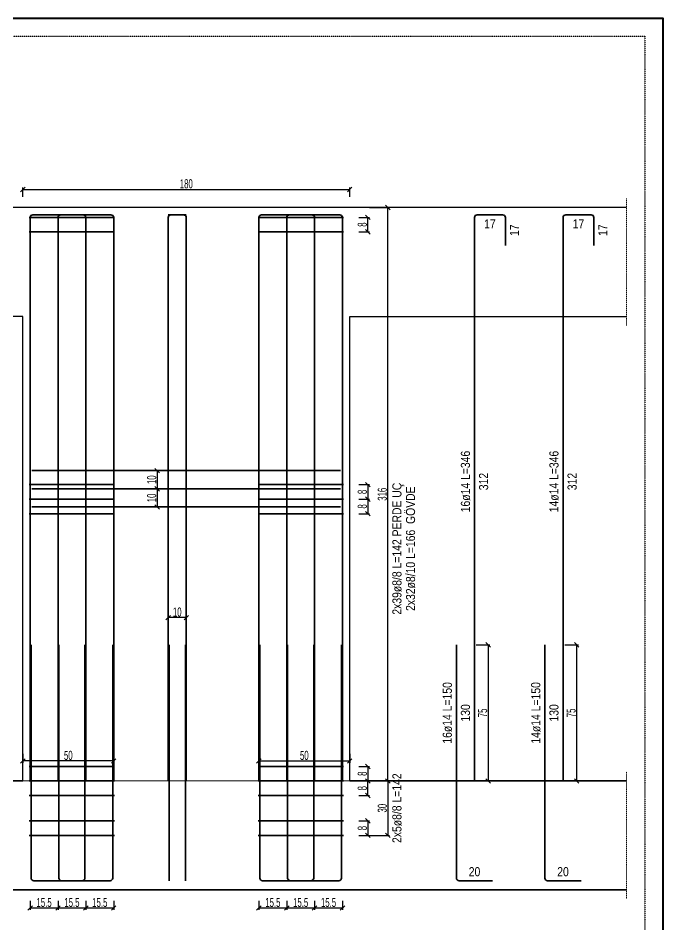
# Model space of a CAD drawing. Header units: millimetres. Extents: x -267 to 94375, y 6431 to 10838.
# Drawn here: x 55634 to 56344, y 7119 to 8119 of the extents above; entities that cross this region are included whole.
import ezdxf
from ezdxf.enums import TextEntityAlignment as Align

# ---------------------------------------------------------------- set-up
doc = ezdxf.new("R2010")
doc.units = ezdxf.units.MM
doc.header["$LTSCALE"] = 0.0001
doc.linetypes.add('DASHED', pattern=[19.05, 12.7, -6.35])
for name, color, linetype, lineweight in [('DETAY ANTET (BEYKENT)', 5, 'Continuous', 40), ('DONATI (BEYKENT)', 4, 'Continuous', 35), ('DONATI YAZISI (BEYKENT)', 3, 'Continuous', 20), ('ETRIYE (BEYKENT)', 150, 'Continuous', 35), ('KESIT GORUNUS (BEYKENT)', 253, 'DASHED', 20), ('KESIT SINIRI (BEYKENT)', 241, 'DASHED', 20), ('KIRIS (BEYKENT)', 2, 'Continuous', 30), ('OLCU (BEYKENT)', 14, 'Continuous', 20), ('PERDE (BEYKENT)', 6, 'Continuous', 30), ('TEMEL (BEYKENT)', 2, 'Continuous', 35)]:
    doc.layers.add(name, color=color, linetype=linetype, lineweight=lineweight)
doc.styles.add('DONATI YAZISI (BEYKENT)', font='')
doc.styles.add('KLNOLC-25', font='bahnschrift light condensed', dxfattribs={"width": 0.75, "height": 10})
doc.styles.get('DONATI YAZISI (BEYKENT)').set_extended_font_data('Bahnschrift Light Condensed')
doc.dimstyles.new('KLNOLC-25', dxfattribs={"dimtxt": 10, "dimasz": 5, "dimexe": 2, "dimexo": 2, "dimgap": 1, "dimtad": 1, "dimdec": 1, "dimlfac": 0.5, "dimrnd": 0.5, "dimzin": 12, "dimdsep": 46, "dimtxsty": 'KLNOLC-25', "dimblk": 'OBLIQUE', "dimblk1": 'OBLIQUE', "dimblk2": 'OBLIQUE', "dimcen": 0, "dimclrt": 7, "dimadec": 0, "dimazin": 0, "dimtfac": 1, "dimtdec": 4, "dimtix": 1, "dimtmove": 2, "dimatfit": 3, "dimfxl": 1, "dimtzin": 0, "dimarcsym": 0})

# ---------------------------------------------------------------- blocks, each defined once
blk = doc.blocks.new('_Oblique')
at = {"color": 0, "linetype": 'ByBlock', "lineweight": -2}
blk.add_line((-0.5, -0.5), (0.5, 0.5), dxfattribs=at)
blk = doc.blocks.new('*D972')
at = {"layer": 'DEFPOINTS', "color": 0, "lineweight": -3, "transparency": 16777216}
for p in [(55999.29, 7929.86), (55639.29, 7919.86), (55999.29, 7919.86)]:
    blk.add_point(p, dxfattribs=at)
at = {"layer": 'OLCU (BEYKENT)', "color": 0, "lineweight": -2, "transparency": 16777216}
for p, q in [((55639.29, 7921.86), (55639.29, 7931.86)), ((55639.29, 7929.86), (55999.29, 7929.86)), ((55999.29, 7921.86), (55999.29, 7931.86))]:
    blk.add_line(p, q, dxfattribs=at)
at = {"layer": 'OLCU (BEYKENT)', "color": 0, "lineweight": -2, "transparency": 16777216, "xscale": 5, "yscale": 5, "zscale": 5, "rotation": 180}
blk.add_blockref('_Oblique', (55639.29, 7929.86), dxfattribs=at)
at = {"layer": 'OLCU (BEYKENT)', "color": 0, "lineweight": -2, "transparency": 16777216, "xscale": 5, "yscale": 5, "zscale": 5}
blk.add_blockref('_Oblique', (55999.29, 7929.86), dxfattribs=at)
at = {"layer": 'OLCU (BEYKENT)', "color": 7, "transparency": 16777216, "insert": (55819.29, 7935.97), "char_height": 10, "attachment_point": 5, "style": 'KLNOLC-25'}
blk.add_mtext('180', dxfattribs=at)
blk = doc.blocks.new('*D977')
at = {"layer": 'DEFPOINTS', "color": 0, "lineweight": -3, "transparency": 16777216}
for p in [(55639.29, 7309.86), (55739.29, 7309.86), (55639.29, 7299.86)]:
    blk.add_point(p, dxfattribs=at)
at = {"layer": 'OLCU (BEYKENT)', "color": 0, "lineweight": -2, "transparency": 16777216}
for p, q in [((55639.29, 7307.86), (55639.29, 7297.86)), ((55739.29, 7307.86), (55739.29, 7297.86)), ((55739.29, 7299.86), (55639.29, 7299.86))]:
    blk.add_line(p, q, dxfattribs=at)
at = {"layer": 'OLCU (BEYKENT)', "color": 0, "lineweight": -2, "transparency": 16777216, "xscale": 5, "yscale": 5, "zscale": 5, "rotation": 180}
blk.add_blockref('_Oblique', (55639.29, 7299.86), dxfattribs=at)
at = {"layer": 'OLCU (BEYKENT)', "color": 0, "lineweight": -2, "transparency": 16777216, "xscale": 5, "yscale": 5, "zscale": 5}
blk.add_blockref('_Oblique', (55739.29, 7299.86), dxfattribs=at)
at = {"layer": 'OLCU (BEYKENT)', "color": 7, "transparency": 16777216, "insert": (55689.29, 7305.97), "char_height": 10, "attachment_point": 5, "style": 'KLNOLC-25'}
blk.add_mtext('50', dxfattribs=at)
blk = doc.blocks.new('*D978')
at = {"layer": 'DEFPOINTS', "color": 0, "lineweight": -3, "transparency": 16777216}
for p in [(56019.29, 7909.86), (56041.29, 7909.86), (56019.29, 7277.86)]:
    blk.add_point(p, dxfattribs=at)
at = {"layer": 'OLCU (BEYKENT)', "color": 0, "lineweight": -2, "transparency": 16777216}
for p, q in [((56021.29, 7909.86), (56043.29, 7909.86)), ((56041.29, 7277.86), (56041.29, 7909.86)), ((56021.29, 7277.86), (56043.29, 7277.86))]:
    blk.add_line(p, q, dxfattribs=at)
at = {"layer": 'OLCU (BEYKENT)', "color": 0, "lineweight": -2, "transparency": 16777216, "xscale": 5, "yscale": 5, "zscale": 5}
for p, rotation in [((56041.29, 7909.86), 90), ((56041.29, 7277.86), 270)]:
    blk.add_blockref('_Oblique', p, dxfattribs=dict(at, rotation=rotation))
at = {"layer": 'OLCU (BEYKENT)', "color": 7, "transparency": 16777216, "insert": (56035.19, 7593.86), "char_height": 10, "attachment_point": 5, "rotation": 90, "style": 'KLNOLC-25'}
blk.add_mtext('316', dxfattribs=at)
blk = doc.blocks.new('*D981')
at = {"layer": 'DEFPOINTS', "color": 0, "lineweight": -3, "transparency": 16777216}
for p in [(56019.29, 7277.86), (56019.29, 7217.86), (56041.29, 7217.86)]:
    blk.add_point(p, dxfattribs=at)
at = {"layer": 'OLCU (BEYKENT)', "color": 0, "lineweight": -2, "transparency": 16777216}
for p, q in [((56021.29, 7277.86), (56043.29, 7277.86)), ((56041.29, 7277.86), (56041.29, 7217.86)), ((56021.29, 7217.86), (56043.29, 7217.86))]:
    blk.add_line(p, q, dxfattribs=at)
at = {"layer": 'OLCU (BEYKENT)', "color": 0, "lineweight": -2, "transparency": 16777216, "xscale": 5, "yscale": 5, "zscale": 5}
for p, rotation in [((56041.29, 7277.86), 90), ((56041.29, 7217.86), 270)]:
    blk.add_blockref('_Oblique', p, dxfattribs=dict(at, rotation=rotation))
at = {"layer": 'OLCU (BEYKENT)', "color": 7, "transparency": 16777216, "insert": (56035.19, 7247.86), "char_height": 10, "attachment_point": 5, "rotation": 90, "style": 'KLNOLC-25'}
blk.add_mtext('30', dxfattribs=at)
blk = doc.blocks.new('*D982')
at = {"layer": 'DEFPOINTS', "color": 0, "lineweight": -3, "transparency": 16777216}
for p in [(55647.29, 7147.86), (55677.96, 7147.86), (55677.96, 7137.86)]:
    blk.add_point(p, dxfattribs=at)
at = {"layer": 'OLCU (BEYKENT)', "color": 0, "lineweight": -2, "transparency": 16777216}
for p, q in [((55647.29, 7145.86), (55647.29, 7135.86)), ((55677.96, 7145.86), (55677.96, 7135.86)), ((55647.29, 7137.86), (55677.96, 7137.86))]:
    blk.add_line(p, q, dxfattribs=at)
at = {"layer": 'OLCU (BEYKENT)', "color": 0, "lineweight": -2, "transparency": 16777216, "xscale": 5, "yscale": 5, "zscale": 5, "rotation": 180}
blk.add_blockref('_Oblique', (55647.29, 7137.86), dxfattribs=at)
at = {"layer": 'OLCU (BEYKENT)', "color": 0, "lineweight": -2, "transparency": 16777216, "xscale": 5, "yscale": 5, "zscale": 5}
blk.add_blockref('_Oblique', (55677.96, 7137.86), dxfattribs=at)
at = {"layer": 'OLCU (BEYKENT)', "color": 7, "transparency": 16777216, "insert": (55662.62, 7143.91), "char_height": 10, "attachment_point": 5, "style": 'KLNOLC-25'}
blk.add_mtext('15.5', dxfattribs=at)
blk = doc.blocks.new('*D983')
at = {"layer": 'DEFPOINTS', "color": 0, "lineweight": -3, "transparency": 16777216}
for p in [(55677.96, 7147.86), (55708.62, 7147.86), (55708.62, 7137.86)]:
    blk.add_point(p, dxfattribs=at)
at = {"layer": 'OLCU (BEYKENT)', "color": 0, "lineweight": -2, "transparency": 16777216}
for p, q in [((55677.96, 7145.86), (55677.96, 7135.86)), ((55708.62, 7145.86), (55708.62, 7135.86)), ((55677.96, 7137.86), (55708.62, 7137.86))]:
    blk.add_line(p, q, dxfattribs=at)
at = {"layer": 'OLCU (BEYKENT)', "color": 0, "lineweight": -2, "transparency": 16777216, "xscale": 5, "yscale": 5, "zscale": 5, "rotation": 180}
blk.add_blockref('_Oblique', (55677.96, 7137.86), dxfattribs=at)
at = {"layer": 'OLCU (BEYKENT)', "color": 0, "lineweight": -2, "transparency": 16777216, "xscale": 5, "yscale": 5, "zscale": 5}
blk.add_blockref('_Oblique', (55708.62, 7137.86), dxfattribs=at)
at = {"layer": 'OLCU (BEYKENT)', "color": 7, "transparency": 16777216, "insert": (55693.29, 7143.91), "char_height": 10, "attachment_point": 5, "style": 'KLNOLC-25'}
blk.add_mtext('15.5', dxfattribs=at)
blk = doc.blocks.new('*D984')
at = {"layer": 'DEFPOINTS', "color": 0, "lineweight": -3, "transparency": 16777216}
for p in [(55708.62, 7147.86), (55739.29, 7147.86), (55739.29, 7137.86)]:
    blk.add_point(p, dxfattribs=at)
at = {"layer": 'OLCU (BEYKENT)', "color": 0, "lineweight": -2, "transparency": 16777216}
for p, q in [((55708.62, 7145.86), (55708.62, 7135.86)), ((55739.29, 7145.86), (55739.29, 7135.86)), ((55708.62, 7137.86), (55739.29, 7137.86))]:
    blk.add_line(p, q, dxfattribs=at)
at = {"layer": 'OLCU (BEYKENT)', "color": 0, "lineweight": -2, "transparency": 16777216, "xscale": 5, "yscale": 5, "zscale": 5, "rotation": 180}
blk.add_blockref('_Oblique', (55708.62, 7137.86), dxfattribs=at)
at = {"layer": 'OLCU (BEYKENT)', "color": 0, "lineweight": -2, "transparency": 16777216, "xscale": 5, "yscale": 5, "zscale": 5}
blk.add_blockref('_Oblique', (55739.29, 7137.86), dxfattribs=at)
at = {"layer": 'OLCU (BEYKENT)', "color": 7, "transparency": 16777216, "insert": (55723.96, 7143.91), "char_height": 10, "attachment_point": 5, "style": 'KLNOLC-25'}
blk.add_mtext('15.5', dxfattribs=at)
blk = doc.blocks.new('*D985')
at = {"layer": 'DEFPOINTS', "color": 0, "lineweight": -3, "transparency": 16777216}
for p in [(56136.79, 7427.86), (56136.79, 7277.86), (56151.79, 7277.86)]:
    blk.add_point(p, dxfattribs=at)
at = {"layer": 'OLCU (BEYKENT)', "color": 0, "lineweight": -2, "transparency": 16777216}
for p, q in [((56138.79, 7427.86), (56153.79, 7427.86)), ((56151.79, 7427.86), (56151.79, 7277.86)), ((56138.79, 7277.86), (56153.79, 7277.86))]:
    blk.add_line(p, q, dxfattribs=at)
at = {"layer": 'OLCU (BEYKENT)', "color": 0, "lineweight": -2, "transparency": 16777216, "xscale": 5, "yscale": 5, "zscale": 5}
for p, rotation in [((56151.79, 7427.86), 90), ((56151.79, 7277.86), 270)]:
    blk.add_blockref('_Oblique', p, dxfattribs=dict(at, rotation=rotation))
at = {"layer": 'OLCU (BEYKENT)', "color": 7, "transparency": 16777216, "insert": (56145.74, 7352.86), "char_height": 10, "attachment_point": 5, "rotation": 90, "style": 'KLNOLC-25'}
blk.add_mtext('75', dxfattribs=at)
blk = doc.blocks.new('*D986')
at = {"layer": 'DEFPOINTS', "color": 0, "lineweight": -3, "transparency": 16777216}
for p in [(56007.29, 7293.86), (56007.29, 7277.86), (56019.29, 7277.86)]:
    blk.add_point(p, dxfattribs=at)
at = {"layer": 'OLCU (BEYKENT)', "color": 0, "lineweight": -2, "transparency": 16777216}
for p, q in [((56009.29, 7293.86), (56021.29, 7293.86)), ((56019.29, 7293.86), (56019.29, 7277.86)), ((56009.29, 7277.86), (56021.29, 7277.86))]:
    blk.add_line(p, q, dxfattribs=at)
at = {"layer": 'OLCU (BEYKENT)', "color": 0, "lineweight": -2, "transparency": 16777216, "xscale": 5, "yscale": 5, "zscale": 5}
for p, rotation in [((56019.29, 7293.86), 90), ((56019.29, 7277.86), 270)]:
    blk.add_blockref('_Oblique', p, dxfattribs=dict(at, rotation=rotation))
at = {"layer": 'OLCU (BEYKENT)', "color": 7, "transparency": 16777216, "insert": (56013.19, 7285.86), "char_height": 10, "attachment_point": 5, "rotation": 90, "style": 'KLNOLC-25'}
blk.add_mtext('8', dxfattribs=at)
blk = doc.blocks.new('*D987')
at = {"layer": 'DEFPOINTS', "color": 0, "lineweight": -3, "transparency": 16777216}
for p in [(56007.29, 7899.06), (56019.29, 7899.06), (56007.29, 7883.06)]:
    blk.add_point(p, dxfattribs=at)
at = {"layer": 'OLCU (BEYKENT)', "color": 0, "lineweight": -2, "transparency": 16777216}
for p, q in [((56009.29, 7899.06), (56021.29, 7899.06)), ((56019.29, 7883.06), (56019.29, 7899.06)), ((56009.29, 7883.06), (56021.29, 7883.06))]:
    blk.add_line(p, q, dxfattribs=at)
at = {"layer": 'OLCU (BEYKENT)', "color": 0, "lineweight": -2, "transparency": 16777216, "xscale": 5, "yscale": 5, "zscale": 5}
for p, rotation in [((56019.29, 7899.06), 90), ((56019.29, 7883.06), 270)]:
    blk.add_blockref('_Oblique', p, dxfattribs=dict(at, rotation=rotation))
at = {"layer": 'OLCU (BEYKENT)', "color": 7, "transparency": 16777216, "insert": (56013.19, 7891.06), "char_height": 10, "attachment_point": 5, "rotation": 90, "style": 'KLNOLC-25'}
blk.add_mtext('8', dxfattribs=at)
blk = doc.blocks.new('*D988')
at = {"layer": 'DEFPOINTS', "color": 0, "lineweight": -3, "transparency": 16777216}
for p in [(56007.29, 7588.46), (56007.29, 7572.46), (56019.29, 7572.46)]:
    blk.add_point(p, dxfattribs=at)
at = {"layer": 'OLCU (BEYKENT)', "color": 0, "lineweight": -2, "transparency": 16777216}
for p, q in [((56009.29, 7588.46), (56021.29, 7588.46)), ((56019.29, 7588.46), (56019.29, 7572.46)), ((56009.29, 7572.46), (56021.29, 7572.46))]:
    blk.add_line(p, q, dxfattribs=at)
at = {"layer": 'OLCU (BEYKENT)', "color": 0, "lineweight": -2, "transparency": 16777216, "xscale": 5, "yscale": 5, "zscale": 5}
for p, rotation in [((56019.29, 7588.46), 90), ((56019.29, 7572.46), 270)]:
    blk.add_blockref('_Oblique', p, dxfattribs=dict(at, rotation=rotation))
at = {"layer": 'OLCU (BEYKENT)', "color": 7, "transparency": 16777216, "insert": (56013.19, 7580.46), "char_height": 10, "attachment_point": 5, "rotation": 90, "style": 'KLNOLC-25'}
blk.add_mtext('8', dxfattribs=at)
blk = doc.blocks.new('*D989')
at = {"layer": 'DEFPOINTS', "color": 0, "lineweight": -3, "transparency": 16777216}
for p in [(56007.29, 7604.46), (56007.29, 7588.46), (56019.29, 7588.46)]:
    blk.add_point(p, dxfattribs=at)
at = {"layer": 'OLCU (BEYKENT)', "color": 0, "lineweight": -2, "transparency": 16777216}
for p, q in [((56009.29, 7604.46), (56021.29, 7604.46)), ((56019.29, 7604.46), (56019.29, 7588.46)), ((56009.29, 7588.46), (56021.29, 7588.46))]:
    blk.add_line(p, q, dxfattribs=at)
at = {"layer": 'OLCU (BEYKENT)', "color": 0, "lineweight": -2, "transparency": 16777216, "xscale": 5, "yscale": 5, "zscale": 5}
for p, rotation in [((56019.29, 7604.46), 90), ((56019.29, 7588.46), 270)]:
    blk.add_blockref('_Oblique', p, dxfattribs=dict(at, rotation=rotation))
at = {"layer": 'OLCU (BEYKENT)', "color": 7, "transparency": 16777216, "insert": (56013.19, 7596.46), "char_height": 10, "attachment_point": 5, "rotation": 90, "style": 'KLNOLC-25'}
blk.add_mtext('8', dxfattribs=at)
blk = doc.blocks.new('*D990')
at = {"layer": 'DEFPOINTS', "color": 0, "lineweight": -3, "transparency": 16777216}
for p in [(55899.29, 7309.86), (55999.29, 7309.86), (55999.29, 7299.86)]:
    blk.add_point(p, dxfattribs=at)
at = {"layer": 'OLCU (BEYKENT)', "color": 0, "lineweight": -2, "transparency": 16777216}
for p, q in [((55899.29, 7307.86), (55899.29, 7297.86)), ((55999.29, 7307.86), (55999.29, 7297.86)), ((55899.29, 7299.86), (55999.29, 7299.86))]:
    blk.add_line(p, q, dxfattribs=at)
at = {"layer": 'OLCU (BEYKENT)', "color": 0, "lineweight": -2, "transparency": 16777216, "xscale": 5, "yscale": 5, "zscale": 5, "rotation": 180}
blk.add_blockref('_Oblique', (55899.29, 7299.86), dxfattribs=at)
at = {"layer": 'OLCU (BEYKENT)', "color": 0, "lineweight": -2, "transparency": 16777216, "xscale": 5, "yscale": 5, "zscale": 5}
blk.add_blockref('_Oblique', (55999.29, 7299.86), dxfattribs=at)
at = {"layer": 'OLCU (BEYKENT)', "color": 7, "transparency": 16777216, "insert": (55949.29, 7305.97), "char_height": 10, "attachment_point": 5, "style": 'KLNOLC-25'}
blk.add_mtext('50', dxfattribs=at)
blk = doc.blocks.new('*D991')
at = {"layer": 'DEFPOINTS', "color": 0, "lineweight": -3, "transparency": 16777216}
for p in [(56007.29, 7233.86), (56007.29, 7217.86), (56019.29, 7217.86)]:
    blk.add_point(p, dxfattribs=at)
at = {"layer": 'OLCU (BEYKENT)', "color": 0, "lineweight": -2, "transparency": 16777216}
for p, q in [((56009.29, 7233.86), (56021.29, 7233.86)), ((56019.29, 7233.86), (56019.29, 7217.86)), ((56009.29, 7217.86), (56021.29, 7217.86))]:
    blk.add_line(p, q, dxfattribs=at)
at = {"layer": 'OLCU (BEYKENT)', "color": 0, "lineweight": -2, "transparency": 16777216, "xscale": 5, "yscale": 5, "zscale": 5}
for p, rotation in [((56019.29, 7233.86), 90), ((56019.29, 7217.86), 270)]:
    blk.add_blockref('_Oblique', p, dxfattribs=dict(at, rotation=rotation))
at = {"layer": 'OLCU (BEYKENT)', "color": 7, "transparency": 16777216, "insert": (56013.19, 7225.86), "char_height": 10, "attachment_point": 5, "rotation": 90, "style": 'KLNOLC-25'}
blk.add_mtext('8', dxfattribs=at)
blk = doc.blocks.new('*D992')
at = {"layer": 'DEFPOINTS', "color": 0, "lineweight": -3, "transparency": 16777216}
for p in [(56007.29, 7277.86), (56019.29, 7277.86), (56007.29, 7261.86)]:
    blk.add_point(p, dxfattribs=at)
at = {"layer": 'OLCU (BEYKENT)', "color": 0, "lineweight": -2, "transparency": 16777216}
for p, q in [((56009.29, 7277.86), (56021.29, 7277.86)), ((56019.29, 7261.86), (56019.29, 7277.86)), ((56009.29, 7261.86), (56021.29, 7261.86))]:
    blk.add_line(p, q, dxfattribs=at)
at = {"layer": 'OLCU (BEYKENT)', "color": 0, "lineweight": -2, "transparency": 16777216, "xscale": 5, "yscale": 5, "zscale": 5}
for p, rotation in [((56019.29, 7277.86), 90), ((56019.29, 7261.86), 270)]:
    blk.add_blockref('_Oblique', p, dxfattribs=dict(at, rotation=rotation))
at = {"layer": 'OLCU (BEYKENT)', "color": 7, "transparency": 16777216, "insert": (56013.19, 7269.86), "char_height": 10, "attachment_point": 5, "rotation": 90, "style": 'KLNOLC-25'}
blk.add_mtext('8', dxfattribs=at)
blk = doc.blocks.new('*D993')
at = {"layer": 'DEFPOINTS', "color": 0, "lineweight": -3, "transparency": 16777216}
for p in [(55899.29, 7147.86), (55929.96, 7147.86), (55929.96, 7137.86)]:
    blk.add_point(p, dxfattribs=at)
at = {"layer": 'OLCU (BEYKENT)', "color": 0, "lineweight": -2, "transparency": 16777216}
for p, q in [((55899.29, 7145.86), (55899.29, 7135.86)), ((55929.96, 7145.86), (55929.96, 7135.86)), ((55899.29, 7137.86), (55929.96, 7137.86))]:
    blk.add_line(p, q, dxfattribs=at)
at = {"layer": 'OLCU (BEYKENT)', "color": 0, "lineweight": -2, "transparency": 16777216, "xscale": 5, "yscale": 5, "zscale": 5, "rotation": 180}
blk.add_blockref('_Oblique', (55899.29, 7137.86), dxfattribs=at)
at = {"layer": 'OLCU (BEYKENT)', "color": 0, "lineweight": -2, "transparency": 16777216, "xscale": 5, "yscale": 5, "zscale": 5}
blk.add_blockref('_Oblique', (55929.96, 7137.86), dxfattribs=at)
at = {"layer": 'OLCU (BEYKENT)', "color": 7, "transparency": 16777216, "insert": (55914.62, 7143.91), "char_height": 10, "attachment_point": 5, "style": 'KLNOLC-25'}
blk.add_mtext('15.5', dxfattribs=at)
blk = doc.blocks.new('*D994')
at = {"layer": 'DEFPOINTS', "color": 0, "lineweight": -3, "transparency": 16777216}
for p in [(55929.96, 7147.86), (55960.62, 7147.86), (55960.62, 7137.86)]:
    blk.add_point(p, dxfattribs=at)
at = {"layer": 'OLCU (BEYKENT)', "color": 0, "lineweight": -2, "transparency": 16777216}
for p, q in [((55929.96, 7145.86), (55929.96, 7135.86)), ((55960.62, 7145.86), (55960.62, 7135.86)), ((55929.96, 7137.86), (55960.62, 7137.86))]:
    blk.add_line(p, q, dxfattribs=at)
at = {"layer": 'OLCU (BEYKENT)', "color": 0, "lineweight": -2, "transparency": 16777216, "xscale": 5, "yscale": 5, "zscale": 5, "rotation": 180}
blk.add_blockref('_Oblique', (55929.96, 7137.86), dxfattribs=at)
at = {"layer": 'OLCU (BEYKENT)', "color": 0, "lineweight": -2, "transparency": 16777216, "xscale": 5, "yscale": 5, "zscale": 5}
blk.add_blockref('_Oblique', (55960.62, 7137.86), dxfattribs=at)
at = {"layer": 'OLCU (BEYKENT)', "color": 7, "transparency": 16777216, "insert": (55945.29, 7143.91), "char_height": 10, "attachment_point": 5, "style": 'KLNOLC-25'}
blk.add_mtext('15.5', dxfattribs=at)
blk = doc.blocks.new('*D995')
at = {"layer": 'DEFPOINTS', "color": 0, "lineweight": -3, "transparency": 16777216}
for p in [(55960.62, 7147.86), (55991.29, 7147.86), (55991.29, 7137.86)]:
    blk.add_point(p, dxfattribs=at)
at = {"layer": 'OLCU (BEYKENT)', "color": 0, "lineweight": -2, "transparency": 16777216}
for p, q in [((55960.62, 7145.86), (55960.62, 7135.86)), ((55991.29, 7145.86), (55991.29, 7135.86)), ((55960.62, 7137.86), (55991.29, 7137.86))]:
    blk.add_line(p, q, dxfattribs=at)
at = {"layer": 'OLCU (BEYKENT)', "color": 0, "lineweight": -2, "transparency": 16777216, "xscale": 5, "yscale": 5, "zscale": 5, "rotation": 180}
blk.add_blockref('_Oblique', (55960.62, 7137.86), dxfattribs=at)
at = {"layer": 'OLCU (BEYKENT)', "color": 0, "lineweight": -2, "transparency": 16777216, "xscale": 5, "yscale": 5, "zscale": 5}
blk.add_blockref('_Oblique', (55991.29, 7137.86), dxfattribs=at)
at = {"layer": 'OLCU (BEYKENT)', "color": 7, "transparency": 16777216, "insert": (55975.96, 7143.91), "char_height": 10, "attachment_point": 5, "style": 'KLNOLC-25'}
blk.add_mtext('15.5', dxfattribs=at)
blk = doc.blocks.new('*D996')
at = {"layer": 'DEFPOINTS', "color": 0, "lineweight": -3, "transparency": 16777216}
for p in [(55799.29, 7457.86), (55799.29, 7447.86), (55819.29, 7447.86)]:
    blk.add_point(p, dxfattribs=at)
at = {"layer": 'OLCU (BEYKENT)', "color": 0, "lineweight": -2, "transparency": 16777216}
for p, q in [((55799.29, 7449.86), (55799.29, 7459.86)), ((55819.29, 7457.86), (55799.29, 7457.86)), ((55819.29, 7449.86), (55819.29, 7459.86))]:
    blk.add_line(p, q, dxfattribs=at)
at = {"layer": 'OLCU (BEYKENT)', "color": 0, "lineweight": -2, "transparency": 16777216, "xscale": 5, "yscale": 5, "zscale": 5, "rotation": 180}
blk.add_blockref('_Oblique', (55799.29, 7457.86), dxfattribs=at)
at = {"layer": 'OLCU (BEYKENT)', "color": 0, "lineweight": -2, "transparency": 16777216, "xscale": 5, "yscale": 5, "zscale": 5}
blk.add_blockref('_Oblique', (55819.29, 7457.86), dxfattribs=at)
at = {"layer": 'OLCU (BEYKENT)', "color": 7, "transparency": 16777216, "insert": (55809.29, 7463.97), "char_height": 10, "attachment_point": 5, "style": 'KLNOLC-25'}
blk.add_mtext('10', dxfattribs=at)
blk = doc.blocks.new('*D997')
at = {"layer": 'DEFPOINTS', "color": 0, "lineweight": -3, "transparency": 16777216}
for p in [(55777.29, 7599.86), (55777.29, 7579.86), (55787.29, 7579.86)]:
    blk.add_point(p, dxfattribs=at)
at = {"layer": 'OLCU (BEYKENT)', "color": 0, "lineweight": -2, "transparency": 16777216}
for p, q in [((55779.29, 7599.86), (55789.29, 7599.86)), ((55787.29, 7599.86), (55787.29, 7579.86)), ((55779.29, 7579.86), (55789.29, 7579.86))]:
    blk.add_line(p, q, dxfattribs=at)
at = {"layer": 'OLCU (BEYKENT)', "color": 0, "lineweight": -2, "transparency": 16777216, "xscale": 5, "yscale": 5, "zscale": 5}
for p, rotation in [((55787.29, 7599.86), 90), ((55787.29, 7579.86), 270)]:
    blk.add_blockref('_Oblique', p, dxfattribs=dict(at, rotation=rotation))
at = {"layer": 'OLCU (BEYKENT)', "color": 7, "transparency": 16777216, "insert": (55781.19, 7589.86), "char_height": 10, "attachment_point": 5, "rotation": 90, "style": 'KLNOLC-25'}
blk.add_mtext('10', dxfattribs=at)
blk = doc.blocks.new('*D998')
at = {"layer": 'DEFPOINTS', "color": 0, "lineweight": -3, "transparency": 16777216}
for p in [(55777.29, 7619.86), (55777.29, 7599.86), (55787.29, 7599.86)]:
    blk.add_point(p, dxfattribs=at)
at = {"layer": 'OLCU (BEYKENT)', "color": 0, "lineweight": -2, "transparency": 16777216}
for p, q in [((55779.29, 7619.86), (55789.29, 7619.86)), ((55787.29, 7619.86), (55787.29, 7599.86)), ((55779.29, 7599.86), (55789.29, 7599.86))]:
    blk.add_line(p, q, dxfattribs=at)
at = {"layer": 'OLCU (BEYKENT)', "color": 0, "lineweight": -2, "transparency": 16777216, "xscale": 5, "yscale": 5, "zscale": 5}
for p, rotation in [((55787.29, 7619.86), 90), ((55787.29, 7599.86), 270)]:
    blk.add_blockref('_Oblique', p, dxfattribs=dict(at, rotation=rotation))
at = {"layer": 'OLCU (BEYKENT)', "color": 7, "transparency": 16777216, "insert": (55781.19, 7609.86), "char_height": 10, "attachment_point": 5, "rotation": 90, "style": 'KLNOLC-25'}
blk.add_mtext('10', dxfattribs=at)
blk = doc.blocks.new('*D999')
at = {"layer": 'DEFPOINTS', "color": 0, "lineweight": -3, "transparency": 16777216}
for p in [(56234.29, 7427.86), (56234.29, 7277.86), (56249.29, 7277.86)]:
    blk.add_point(p, dxfattribs=at)
at = {"layer": 'OLCU (BEYKENT)', "color": 0, "lineweight": -2, "transparency": 16777216}
for p, q in [((56236.29, 7427.86), (56251.29, 7427.86)), ((56249.29, 7427.86), (56249.29, 7277.86)), ((56236.29, 7277.86), (56251.29, 7277.86))]:
    blk.add_line(p, q, dxfattribs=at)
at = {"layer": 'OLCU (BEYKENT)', "color": 0, "lineweight": -2, "transparency": 16777216, "xscale": 5, "yscale": 5, "zscale": 5}
for p, rotation in [((56249.29, 7427.86), 90), ((56249.29, 7277.86), 270)]:
    blk.add_blockref('_Oblique', p, dxfattribs=dict(at, rotation=rotation))
at = {"layer": 'OLCU (BEYKENT)', "color": 7, "transparency": 16777216, "insert": (56243.24, 7352.86), "char_height": 10, "attachment_point": 5, "rotation": 90, "style": 'KLNOLC-25'}
blk.add_mtext('75', dxfattribs=at)

msp = doc.modelspace()

# ---------------------------------------------------------------- linework, layer by layer
at = {"layer": 'DETAY ANTET (BEYKENT)'}
msp.add_lwpolyline([(55206.8, 8118.64), (56344.29, 8118.64), (56344.29, 6698.64), (55206.8, 6698.64), (55206.8, 8118.64)], close=True, dxfattribs=at)
at = {"layer": 'DETAY ANTET (BEYKENT)', "color": 7, "linetype": 'DASHED', "lineweight": -3, "ltscale": 2}
msp.add_lwpolyline([(55226.8, 8098.64), (56324.29, 8098.64), (56324.29, 6718.64), (55226.8, 6718.64)], close=True, dxfattribs=at)
at = {"layer": 'DONATI (BEYKENT)'}
for p, q in [((55649.29, 7619.86), (55989.29, 7619.86)), ((55649.29, 7599.86), (55989.29, 7599.86)), ((55649.29, 7579.86), (55989.29, 7579.86))]:
    msp.add_line(p, q, dxfattribs=at)
for points in [[(55647.29, 7277.86), (55647.29, 7898.86, -0.414214), (55650.29, 7901.86), (55677.96, 7901.86)], [(55677.96, 7277.86), (55677.96, 7898.86, -0.414214), (55680.96, 7901.86), (55708.62, 7901.86)], [(55708.62, 7277.86), (55708.62, 7898.86, 0.414214), (55705.62, 7901.86), (55677.96, 7901.86)], [(55739.29, 7277.86), (55739.29, 7898.86, 0.414214), (55736.29, 7901.86), (55708.62, 7901.86)], [(55799.29, 7277.86), (55799.29, 7898.86, -0.414214), (55802.29, 7901.86), (55819.29, 7901.86)], [(55819.29, 7277.86), (55819.29, 7898.86, 0.414214), (55816.29, 7901.86), (55799.29, 7901.86)], [(55899.29, 7277.86), (55899.29, 7898.86, -0.414214), (55902.29, 7901.86), (55929.96, 7901.86)], [(55929.96, 7277.86), (55929.96, 7898.86, -0.414214), (55932.96, 7901.86), (55960.62, 7901.86)], [(55960.62, 7277.86), (55960.62, 7898.86, 0.414214), (55957.62, 7901.86), (55929.96, 7901.86)], [(55991.29, 7277.86), (55991.29, 7898.86, 0.414214), (55988.29, 7901.86), (55960.62, 7901.86)], [(56136.79, 7277.86), (56136.79, 7898.86, -0.414214), (56139.79, 7901.86), (56167.79, 7901.86, -0.414214), (56170.79, 7898.86), (56170.79, 7867.86)], [(56234.29, 7277.86), (56234.29, 7898.86, -0.414214), (56237.29, 7901.86), (56265.29, 7901.86, -0.414214), (56268.29, 7898.86), (56268.29, 7867.86)], [(55648.29, 7427.86), (55648.29, 7170.86, 0.414214), (55651.29, 7167.86), (55688.29, 7167.86)], [(55707.62, 7427.86), (55707.62, 7170.86, -0.414214), (55704.62, 7167.86), (55667.62, 7167.86)], [(55678.96, 7427.86), (55678.96, 7170.86, 0.414214), (55681.96, 7167.86), (55718.96, 7167.86)], [(55738.29, 7427.86), (55738.29, 7170.86, -0.414214), (55735.29, 7167.86), (55698.29, 7167.86)], [(55900.29, 7427.86), (55900.29, 7170.86, 0.414214), (55903.29, 7167.86), (55940.29, 7167.86)], [(55959.62, 7427.86), (55959.62, 7170.86, -0.414214), (55956.62, 7167.86), (55919.62, 7167.86)], [(55930.96, 7427.86), (55930.96, 7170.86, 0.414214), (55933.96, 7167.86), (55970.96, 7167.86)], [(55990.29, 7427.86), (55990.29, 7170.86, -0.414214), (55987.29, 7167.86), (55950.29, 7167.86)], [(56116.79, 7427.86), (56116.79, 7170.86, 0.414214), (56119.79, 7167.86), (56156.79, 7167.86)], [(56214.29, 7427.86), (56214.29, 7170.86, 0.414214), (56217.29, 7167.86), (56254.29, 7167.86)]]:
    msp.add_lwpolyline(points, format="xyb", dxfattribs=at)
for points in [[(55800.29, 7427.86), (55800.29, 7167.86)], [(55818.29, 7427.86), (55818.29, 7167.86)]]:
    msp.add_lwpolyline(points, dxfattribs=at)
at = {"layer": 'ETRIYE (BEYKENT)'}
for points in [[(55646.29, 7899.06), (55740.29, 7899.06)], [(55992.29, 7899.06), (55898.29, 7899.06)], [(55646.29, 7883.06), (55740.29, 7883.06)], [(55992.29, 7883.06), (55898.29, 7883.06)], [(55646.29, 7604.46), (55740.29, 7604.46)], [(55992.29, 7604.46), (55898.29, 7604.46)], [(55646.29, 7588.46), (55740.29, 7588.46)], [(55992.29, 7588.46), (55898.29, 7588.46)], [(55646.29, 7572.46), (55740.29, 7572.46)], [(55992.29, 7572.46), (55898.29, 7572.46)], [(55646.29, 7293.86), (55740.29, 7293.86)], [(55992.29, 7293.86), (55898.29, 7293.86)], [(55646.29, 7277.86), (55740.29, 7277.86)], [(55992.29, 7277.86), (55898.29, 7277.86)], [(55646.29, 7261.86), (55740.29, 7261.86)], [(55992.29, 7261.86), (55898.29, 7261.86)], [(55646.29, 7233.86), (55740.29, 7233.86)], [(55992.29, 7233.86), (55898.29, 7233.86)], [(55646.29, 7217.86), (55740.29, 7217.86)], [(55992.29, 7217.86), (55898.29, 7217.86)]]:
    msp.add_lwpolyline(points, dxfattribs=at)
at = {"layer": 'KESIT GORUNUS (BEYKENT)'}
for p, q in [((55639.29, 7277.86), (55999.29, 7277.86)), ((55999.29, 7277.86), (55639.29, 7277.86))]:
    msp.add_line(p, q, dxfattribs=at)
at = {"layer": 'KESIT SINIRI (BEYKENT)'}
for p, q in [((56304.29, 7919.86), (56304.29, 7779.86)), ((56304.29, 7287.86), (56304.29, 7147.86))]:
    msp.add_line(p, q, dxfattribs=at)
at = {"layer": 'KIRIS (BEYKENT)'}
for p, q in [((56304.29, 7909.86), (55459.29, 7909.86)), ((55639.29, 7789.86), (55459.29, 7789.86)), ((55999.29, 7789.86), (56304.29, 7789.86))]:
    msp.add_line(p, q, dxfattribs=at)
at = {"layer": 'PERDE (BEYKENT)'}
for p, q in [((55639.29, 7277.86), (55639.29, 7789.86)), ((55999.29, 7277.86), (55999.29, 7789.86))]:
    msp.add_line(p, q, dxfattribs=at)
at = {"layer": 'TEMEL (BEYKENT)'}
for p, q in [((55459.29, 7277.86), (55639.29, 7277.86)), ((56304.29, 7277.86), (55999.29, 7277.86)), ((55459.29, 7157.86), (56304.29, 7157.86))]:
    msp.add_line(p, q, dxfattribs=at)

# ---------------------------------------------------------------- texts
at = {"layer": 'DONATI YAZISI (BEYKENT)', "style": 'DONATI YAZISI (BEYKENT)'}
for s, p in [('17', (56153.79, 7891.86)), ('17', (56251.29, 7891.86)), ('20', (56136.79, 7177.86)), ('20', (56234.29, 7177.86))]:
    msp.add_text(s, height=10, dxfattribs=at).set_placement(p, align=Align.MIDDLE_CENTER)
for s, p in [('17', (56180.79, 7884.86)), ('17', (56278.29, 7884.86)), ('16ø14 L=346', (56126.79, 7607.86)), ('14ø14 L=346', (56224.29, 7607.86)), ('312', (56146.79, 7607.86)), ('312', (56244.29, 7607.86)), ('2x39ø8/8 L=142 PERDE UÇ', (56051.29, 7533.86)), ('2x32ø8/10 L=166  GÖVDE', (56066.29, 7533.86)), ('16ø14 L=150', (56106.79, 7352.86)), ('14ø14 L=150', (56204.29, 7352.86)), ('130', (56126.79, 7352.86)), ('130', (56224.29, 7352.86)), ('2x5ø8/8 L=142', (56051.29, 7247.86))]:
    msp.add_text(s, height=10, rotation=90, dxfattribs=at).set_placement(p, align=Align.MIDDLE_CENTER)

# ---------------------------------------------------------------- dimensions: what is measured, and where the dimension line sits
at = {"layer": 'OLCU (BEYKENT)'}
for base, p1, p2, picture, middle in [((55999.29, 7929.86), (55639.29, 7919.86), (55999.29, 7919.86), '*D972', (55819.29, 7935.97)), ((55799.29, 7457.86), (55819.29, 7447.86), (55799.29, 7447.86), '*D996', (55809.29, 7463.97)), ((55639.29, 7299.86), (55739.29, 7309.86), (55639.29, 7309.86), '*D977', (55689.29, 7305.97)), ((55999.29, 7299.86), (55899.29, 7309.86), (55999.29, 7309.86), '*D990', (55949.29, 7305.97)), ((55677.96, 7137.86), (55647.29, 7147.86), (55677.96, 7147.86), '*D982', (55662.62, 7143.91)), ((55708.62, 7137.86), (55677.96, 7147.86), (55708.62, 7147.86), '*D983', (55693.29, 7143.91)), ((55739.29, 7137.86), (55708.62, 7147.86), (55739.29, 7147.86), '*D984', (55723.96, 7143.91)), ((55929.96, 7137.86), (55899.29, 7147.86), (55929.96, 7147.86), '*D993', (55914.62, 7143.91)), ((55960.62, 7137.86), (55929.96, 7147.86), (55960.62, 7147.86), '*D994', (55945.29, 7143.91)), ((55991.29, 7137.86), (55960.62, 7147.86), (55991.29, 7147.86), '*D995', (55975.96, 7143.91))]:
    dim = msp.add_linear_dim(base=base, p1=p1, p2=p2, dimstyle='KLNOLC-25', dxfattribs=at)
    dim.commit()
    dim.dimension.update_dxf_attribs({"geometry": picture, "text_midpoint": middle})
for base, p1, p2, picture, middle in [((56041.29, 7909.86), (56019.29, 7277.86), (56019.29, 7909.86), '*D978', (56035.19, 7593.86)), ((56019.29, 7899.06), (56007.29, 7883.06), (56007.29, 7899.06), '*D987', (56013.19, 7891.06)), ((55787.29, 7599.86), (55777.29, 7619.86), (55777.29, 7599.86), '*D998', (55781.19, 7609.86)), ((56019.29, 7588.46), (56007.29, 7604.46), (56007.29, 7588.46), '*D989', (56013.19, 7596.46)), ((55787.29, 7579.86), (55777.29, 7599.86), (55777.29, 7579.86), '*D997', (55781.19, 7589.86)), ((56019.29, 7572.46), (56007.29, 7588.46), (56007.29, 7572.46), '*D988', (56013.19, 7580.46)), ((56151.79, 7277.86), (56136.79, 7427.86), (56136.79, 7277.86), '*D985', (56145.74, 7352.86)), ((56249.29, 7277.86), (56234.29, 7427.86), (56234.29, 7277.86), '*D999', (56243.24, 7352.86)), ((56019.29, 7277.86), (56007.29, 7293.86), (56007.29, 7277.86), '*D986', (56013.19, 7285.86)), ((56019.29, 7277.86), (56007.29, 7261.86), (56007.29, 7277.86), '*D992', (56013.19, 7269.86)), ((56041.29, 7217.86), (56019.29, 7277.86), (56019.29, 7217.86), '*D981', (56035.19, 7247.86)), ((56019.29, 7217.86), (56007.29, 7233.86), (56007.29, 7217.86), '*D991', (56013.19, 7225.86))]:
    dim = msp.add_linear_dim(base=base, p1=p1, p2=p2, angle=90, dimstyle='KLNOLC-25', dxfattribs=at)
    dim.commit()
    dim.dimension.update_dxf_attribs({"geometry": picture, "text_midpoint": middle})

doc.saveas('drawing.dxf')
